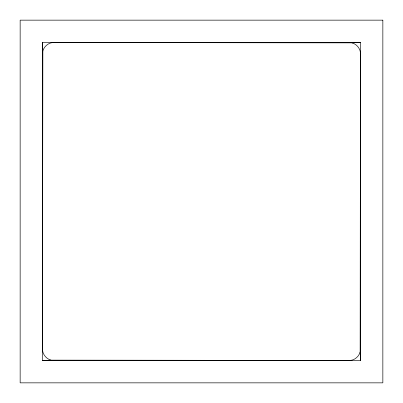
<?xml version="1.0" encoding="UTF-8"?>
<svg xmlns="http://www.w3.org/2000/svg" width="403" height="403" viewBox="0 0 403 403"><rect width="100%" height="100%" fill="white"/><g stroke="black" fill="none" stroke-linecap="round" stroke-linejoin="round"><path stroke-width="0.6" d="M42.854 51.06L42.456 360.544L360.544 360.544L360.544 42.456L42.456 42.456L42.557 350.454C43.126 355.008 46.617 358.992 51.06 360.146L350.454 360.443C355.008 359.874 358.992 356.383 360.146 351.94L360.443 52.546C359.874 47.992 356.383 44.008 351.94 42.854L52.546 42.557C47.992 43.126 44.008 46.617 42.854 51.06L42.456 42.456M351.94 42.854L360.544 42.456M42.456 360.544L51.06 360.146M360.146 351.94L360.544 360.544M382.85 20.15L20.15 20.15L20.15 382.85L382.85 382.85L382.85 20.15"/></g></svg>
